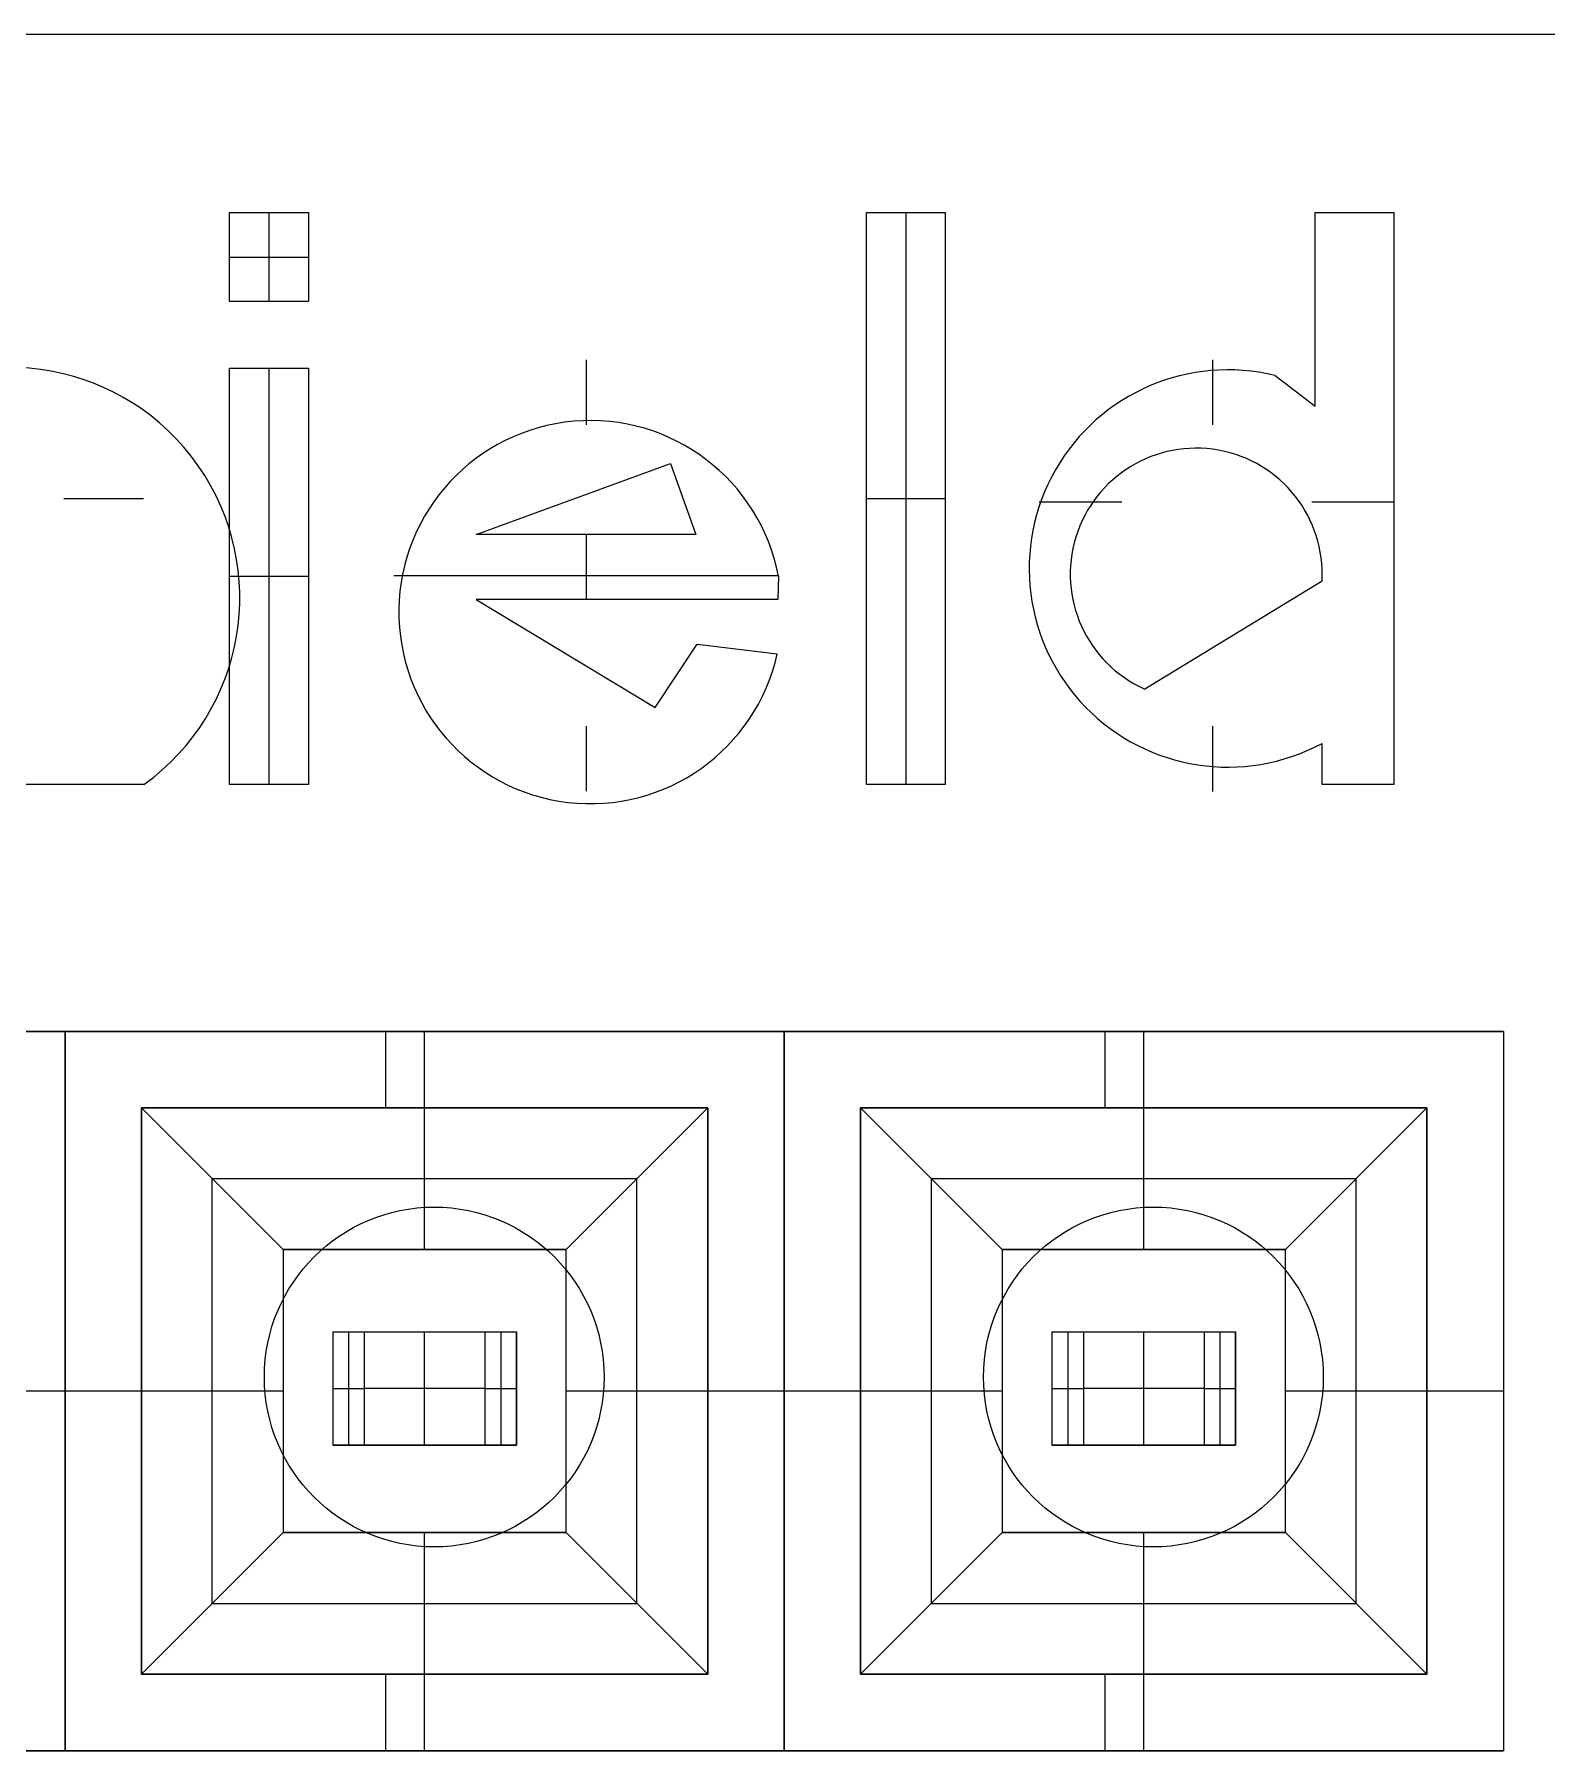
# Model space of a CAD drawing. Extents: x -0.02 to 3.17, y 0 to 2.28.
# Drawn here: x 1.9286 to 2.1389, y 2.0394 to 2.278 of the extents above; entities that cross this region are included whole.
import ezdxf

# ---------------------------------------------------------------- set-up
doc = ezdxf.new("R2010")
doc.units = 0
doc.header["$LTSCALE"] = 0.0393700787401575
for name, color, linetype in [('LCDKEYPAD_SHIELD$BOARD', 178, 'CONTINUOUS'), ('LCDKEYPAD_SHIELD$LKS_COMPO', 7, 'CONTINUOUS'), ('LCDKEYPAD_SHIELD$NOTES', 7, 'CONTINUOUS')]:
    doc.layers.add(name, color=color, linetype=linetype)

msp = doc.modelspace()

# ---------------------------------------------------------------- linework, layer by layer
at = {"layer": 'LCDKEYPAD_SHIELD$BOARD'}
for p, q in [((-0.0134802272859824, 2.278), (2.928000000000001, 2.278)), ((-0.0134802272859824, 2.278, -0.06), (2.928000000000001, 2.278, -0.06)), ((2.007836976495737, 2.091329480457947), (2.007836976495737, 2.091329480457947, -0.06)), ((2.107836976495737, 2.091329480457947), (2.107836976495737, 2.091329480457947, -0.06))]:
    msp.add_line(p, q, dxfattribs=at)
for centre, radius in [((1.984214929251643, 2.091329480456423), 0.0236220472440944), ((1.984214929251643, 2.091329480456423, -0.06), 0.0236220472440944), ((2.084214929251643, 2.091329480456423), 0.0236220472440949), ((2.084214929251643, 2.091329480456423, -0.06), 0.0236220472440949)]:
    msp.add_circle(centre, radius, dxfattribs=at)
at = {"layer": 'LCDKEYPAD_SHIELD$LKS_COMPO', "color": 0}
for p, q in [((1.932879944555115, 2.139381840327117, -0.0682529290359375), (1.832879944555115, 2.139381840327117, -0.0682529290359375)), ((1.832879944555115, 2.139381840327117, -0.1682529290359376), (1.932879944555115, 2.139381840327117, -0.1682529290359376)), ((1.932879944555115, 2.139381840327117, -0.0682529290359375), (1.932879944555115, 2.039381840327118, -0.0682529290359375)), ((2.032879944555115, 2.139381840327117, -0.0682529290359375), (1.932879944555115, 2.139381840327117, -0.0682529290359375)), ((1.932879944555115, 2.039381840327118, -0.1682529290359376), (1.932879944555115, 2.139381840327117, -0.1682529290359376)), ((1.932879944555115, 2.139381840327117, -0.1682529290359376), (2.032879944555115, 2.139381840327117, -0.1682529290359376)), ((1.932879944555115, 2.139381840327117, -0.0682529290359375), (1.932879944555115, 2.139381840327117, -0.1682529290359376)), ((1.932879944555115, 2.139381840327117, -0.0682529290359375), (1.932879944555115, 2.039381840327118, -0.0682529290359375)), ((1.932879944555115, 2.139381840327117, -0.1682529290359376), (1.932879944555115, 2.039381840327118, -0.1682529290359376)), ((1.932879944555115, 2.139381840327117, -0.1682529290359376), (1.932879944555115, 2.139381840327117, -0.0682529290359375)), ((1.977455882355886, 2.139381840327117, -0.0682529290359375), (1.977455882355885, 2.128751919067275, -0.0682529290359375)), ((1.982879944555115, 2.128751919067275, -0.1682529290359376), (1.982879944555115, 2.139381840327117, -0.1682529290359376)), ((1.982879944555115, 2.139381840327117, -0.0682529290359375), (1.982879944555115, 2.139381840327117, -0.1682529290359376)), ((2.032879944555115, 2.139381840327117, -0.0682529290359375), (2.032879944555115, 2.039381840327118, -0.0682529290359375)), ((2.132879944555115, 2.139381840327117, -0.0682529290359375), (2.032879944555115, 2.139381840327117, -0.0682529290359375)), ((2.032879944555115, 2.039381840327118, -0.1682529290359376), (2.032879944555115, 2.139381840327117, -0.1682529290359376)), ((2.032879944555115, 2.139381840327117, -0.1682529290359376), (2.132879944555115, 2.139381840327117, -0.1682529290359376)), ((2.032879944555115, 2.139381840327117, -0.0682529290359375), (2.032879944555115, 2.139381840327117, -0.1682529290359376)), ((2.032879944555115, 2.139381840327117, -0.0682529290359375), (2.032879944555115, 2.039381840327118, -0.0682529290359375)), ((2.032879944555115, 2.139381840327117, -0.1682529290359376), (2.032879944555115, 2.039381840327118, -0.1682529290359376)), ((2.032879944555115, 2.139381840327117, -0.1682529290359376), (2.032879944555115, 2.139381840327117, -0.0682529290359375)), ((2.077455882355886, 2.139381840327117, -0.0682529290359375), (2.077455882355886, 2.128751919067275, -0.0682529290359375)), ((2.082879944555115, 2.128751919067275, -0.1682529290359376), (2.082879944555115, 2.139381840327117, -0.1682529290359376)), ((2.082879944555115, 2.139381840327117, -0.0682529290359375), (2.082879944555115, 2.139381840327117, -0.1682529290359376)), ((2.132879944555115, 2.139381840327117, -0.0682529290359375), (2.132879944555115, 2.039381840327118, -0.0682529290359375)), ((2.132879944555115, 2.139381840327117, -0.1682529290359376), (2.132879944555115, 2.039381840327118, -0.1682529290359376)), ((2.132879944555115, 2.139381840327117, -0.1682529290359376), (2.132879944555115, 2.139381840327117, -0.0682529290359375)), ((2.022250023295272, 2.128751919067275, -0.0682529290359375), (1.943509865814958, 2.128751919067275, -0.0682529290359375)), ((1.943509865814958, 2.128751919067275, -0.0682529290359375), (1.943509865814958, 2.05001176158696, -0.0682529290359375)), ((1.943509865814958, 2.05001176158696, -0.1682529290359376), (1.943509865814958, 2.128751919067275, -0.1682529290359376)), ((1.943509865814958, 2.128751919067275, -0.1682529290359376), (1.963194905185036, 2.109066879697196, -0.1485678896658589)), ((1.943509865814958, 2.128751919067275, -0.1682529290359376), (2.022250023295272, 2.128751919067275, -0.1682529290359376)), ((2.022250023295272, 2.128751919067275, -0.1249458424217644), (1.943509865814958, 2.128751919067275, -0.1249458424217644)), ((1.943509865814958, 2.128751919067275, -0.1249458424217644), (1.943509865814958, 2.128751919067275, -0.0682529290359375)), ((1.943509865814958, 2.128751919067275, -0.1249458424217644), (1.943509865814958, 2.05001176158696, -0.1249458424217644)), ((1.982879944555115, 2.109066879697196, -0.1485678896658593), (1.982879944555115, 2.128751919067275, -0.168252929035938)), ((1.982879944555115, 2.109066879697196, -0.1249458424217644), (1.982879944555115, 2.128751919067275, -0.1249458424217644)), ((1.982879944555115, 2.128751919067275, -0.0682529290359375), (1.982879944555115, 2.128751919067275, -0.1249458424217645)), ((2.002564983925194, 2.109066879697196, -0.1485678896658589), (2.022250023295272, 2.128751919067275, -0.1682529290359376)), ((2.022250023295272, 2.05001176158696, -0.0682529290359375), (2.022250023295272, 2.128751919067275, -0.0682529290359375)), ((2.022250023295272, 2.128751919067275, -0.1682529290359376), (2.022250023295272, 2.05001176158696, -0.1682529290359376)), ((2.022250023295272, 2.05001176158696, -0.1249458424217644), (2.022250023295272, 2.128751919067275, -0.1249458424217644)), ((2.022250023295272, 2.128751919067275, -0.1249458424217644), (2.022250023295272, 2.128751919067275, -0.0682529290359375)), ((2.122250023295273, 2.128751919067275, -0.0682529290359375), (2.043509865814958, 2.128751919067275, -0.0682529290359375)), ((2.043509865814958, 2.128751919067275, -0.0682529290359375), (2.043509865814958, 2.05001176158696, -0.0682529290359375)), ((2.043509865814958, 2.05001176158696, -0.1682529290359376), (2.043509865814958, 2.128751919067275, -0.1682529290359376)), ((2.043509865814958, 2.128751919067275, -0.1682529290359376), (2.063194905185036, 2.109066879697196, -0.1485678896658589)), ((2.043509865814958, 2.128751919067275, -0.1682529290359376), (2.122250023295273, 2.128751919067275, -0.1682529290359376)), ((2.122250023295273, 2.128751919067275, -0.1249458424217644), (2.043509865814958, 2.128751919067275, -0.1249458424217644)), ((2.043509865814958, 2.128751919067275, -0.1249458424217644), (2.043509865814958, 2.128751919067275, -0.0682529290359375)), ((2.043509865814958, 2.128751919067275, -0.1249458424217644), (2.043509865814958, 2.05001176158696, -0.1249458424217644)), ((2.082879944555115, 2.109066879697196, -0.1485678896658593), (2.082879944555115, 2.128751919067275, -0.168252929035938)), ((2.082879944555115, 2.109066879697196, -0.1249458424217644), (2.082879944555115, 2.128751919067275, -0.1249458424217644)), ((2.082879944555115, 2.128751919067275, -0.0682529290359375), (2.082879944555115, 2.128751919067275, -0.1249458424217645)), ((2.102564983925194, 2.109066879697196, -0.1485678896658589), (2.122250023295273, 2.128751919067275, -0.1682529290359376)), ((2.122250023295273, 2.05001176158696, -0.0682529290359375), (2.122250023295273, 2.128751919067275, -0.0682529290359375)), ((2.122250023295273, 2.128751919067275, -0.1682529290359376), (2.122250023295273, 2.05001176158696, -0.1682529290359376)), ((2.122250023295273, 2.05001176158696, -0.1249458424217644), (2.122250023295273, 2.128751919067275, -0.1249458424217644)), ((2.122250023295273, 2.128751919067275, -0.1249458424217644), (2.122250023295273, 2.128751919067275, -0.0682529290359375)), ((1.953352385499997, 2.059854281272, -0.1584104093508987), (1.953352385499997, 2.118909399382236, -0.1584104093508987)), ((1.953352385499997, 2.118909399382235, -0.1584104093508987), (2.012407503610233, 2.118909399382235, -0.1584104093508987)), ((2.012407503610233, 2.059854281272, -0.1584104093508987), (2.012407503610233, 2.118909399382236, -0.1584104093508987)), ((2.053352385499998, 2.059854281272, -0.1584104093508987), (2.053352385499998, 2.118909399382236, -0.1584104093508987)), ((2.053352385499997, 2.118909399382235, -0.1584104093508987), (2.112407503610233, 2.118909399382235, -0.1584104093508987)), ((2.112407503610233, 2.059854281272, -0.1584104093508987), (2.112407503610233, 2.118909399382236, -0.1584104093508987)), ((1.963194905185036, 2.109066879697196, -0.1485678896658589), (1.963194905185036, 2.069696800957039, -0.1485678896658589)), ((1.963194905185036, 2.109066879697196, -0.1485678896658589), (2.002564983925194, 2.109066879697196, -0.1485678896658589)), ((2.002564983925194, 2.109066879697196, -0.1249458424217644), (1.963194905185036, 2.109066879697196, -0.1249458424217644)), ((1.963194905185036, 2.109066879697196, -0.1249458424217644), (1.963194905185036, 2.109066879697196, -0.1485678896658589)), ((1.963194905185036, 2.109066879697196, -0.1249458424217644), (1.963194905185036, 2.069696800957039, -0.1249458424217644)), ((2.002564983925193, 2.109066879697196, -0.1367568660438116), (1.963194905185036, 2.109066879697196, -0.1367568660438116)), ((1.963194905185036, 2.109066879697196, -0.1367568660438116), (1.963194905185036, 2.069696800957039, -0.1367568660438116)), ((1.982879944555115, 2.109066879697196, -0.1485678896658589), (1.982879944555115, 2.109066879697196, -0.1249458424217643)), ((2.002564983925194, 2.069696800957039, -0.1485678896658589), (2.002564983925194, 2.109066879697196, -0.1485678896658589)), ((2.002564983925194, 2.109066879697196, -0.1485678896658589), (2.002564983925194, 2.109066879697196, -0.1249458424217644)), ((2.002564983925194, 2.069696800957039, -0.1249458424217644), (2.002564983925194, 2.109066879697196, -0.1249458424217644)), ((2.002564983925194, 2.069696800957039, -0.1367568660438116), (2.002564983925194, 2.109066879697196, -0.1367568660438116)), ((2.063194905185036, 2.109066879697196, -0.1485678896658589), (2.063194905185036, 2.069696800957039, -0.1485678896658589)), ((2.063194905185036, 2.109066879697196, -0.1485678896658589), (2.102564983925194, 2.109066879697196, -0.1485678896658589)), ((2.102564983925194, 2.109066879697196, -0.1249458424217644), (2.063194905185036, 2.109066879697196, -0.1249458424217644)), ((2.063194905185036, 2.109066879697196, -0.1249458424217644), (2.063194905185036, 2.109066879697196, -0.1485678896658589)), ((2.063194905185036, 2.109066879697196, -0.1249458424217644), (2.063194905185036, 2.069696800957039, -0.1249458424217644)), ((2.102564983925194, 2.109066879697196, -0.1367568660438116), (2.063194905185036, 2.109066879697196, -0.1367568660438116)), ((2.063194905185036, 2.109066879697196, -0.1367568660438116), (2.063194905185036, 2.069696800957039, -0.1367568660438116)), ((2.082879944555115, 2.109066879697196, -0.1485678896658589), (2.082879944555115, 2.109066879697196, -0.1249458424217643)), ((2.102564983925194, 2.069696800957039, -0.1485678896658589), (2.102564983925194, 2.109066879697196, -0.1485678896658589)), ((2.102564983925194, 2.109066879697196, -0.1485678896658589), (2.102564983925194, 2.109066879697196, -0.1249458424217644)), ((2.102564983925194, 2.069696800957039, -0.1249458424217644), (2.102564983925194, 2.109066879697196, -0.1249458424217644)), ((2.102564983925194, 2.069696800957039, -0.1367568660438116), (2.102564983925194, 2.109066879697196, -0.1367568660438116)), ((1.932879944555115, 2.089381840327118, -0.1682529290359376), (1.922250023295272, 2.089381840327118, -0.1682529290359376)), ((1.943509865814958, 2.089381840327118, -0.1682529290359376), (1.932879944555115, 2.089381840327118, -0.1682529290359376)), ((1.932879944555115, 2.089381840327118, -0.0682529290359376), (1.932879944555115, 2.089381840327118, -0.1682529290359376)), ((1.932879944555115, 2.089381840327118, -0.0682529290359376), (1.932879944555115, 2.089381840327118, -0.1682529290359376)), ((1.963194905185037, 2.089381840327118, -0.1485678896658593), (1.943509865814958, 2.089381840327118, -0.168252929035938)), ((1.963194905185036, 2.089381840327118, -0.1249458424217644), (1.943509865814958, 2.089381840327118, -0.1249458424217644)), ((1.943509865814958, 2.089381840327118, -0.0682529290359375), (1.943509865814958, 2.089381840327118, -0.1249458424217645)), ((1.963194905185036, 2.089381840327118, -0.1249458424217643), (1.963194905185036, 2.089381840327118, -0.1485678896658589)), ((2.022250023295272, 2.089381840327118, -0.168252929035938), (2.002564983925194, 2.089381840327118, -0.1485678896658594)), ((2.002564983925194, 2.089381840327118, -0.1249458424217643), (2.002564983925194, 2.089381840327118, -0.1485678896658589)), ((2.022250023295272, 2.089381840327118, -0.1249458424217644), (2.002564983925194, 2.089381840327118, -0.1249458424217644)), ((2.032879944555115, 2.089381840327118, -0.1682529290359376), (2.022250023295272, 2.089381840327118, -0.1682529290359376)), ((2.022250023295272, 2.089381840327118, -0.0682529290359375), (2.022250023295272, 2.089381840327118, -0.1249458424217645)), ((2.043509865814958, 2.089381840327118, -0.1682529290359376), (2.032879944555115, 2.089381840327118, -0.1682529290359376)), ((2.032879944555115, 2.089381840327118, -0.0682529290359376), (2.032879944555115, 2.089381840327118, -0.1682529290359376)), ((2.032879944555115, 2.089381840327118, -0.0682529290359376), (2.032879944555115, 2.089381840327118, -0.1682529290359376)), ((2.063194905185037, 2.089381840327118, -0.1485678896658593), (2.043509865814958, 2.089381840327118, -0.168252929035938)), ((2.063194905185036, 2.089381840327118, -0.1249458424217644), (2.043509865814958, 2.089381840327118, -0.1249458424217644)), ((2.043509865814958, 2.089381840327118, -0.0682529290359375), (2.043509865814958, 2.089381840327118, -0.1249458424217645)), ((2.063194905185036, 2.089381840327118, -0.1249458424217643), (2.063194905185036, 2.089381840327118, -0.1485678896658589)), ((2.122250023295273, 2.089381840327118, -0.168252929035938), (2.102564983925194, 2.089381840327118, -0.1485678896658594)), ((2.102564983925194, 2.089381840327118, -0.1249458424217643), (2.102564983925194, 2.089381840327118, -0.1485678896658589)), ((2.122250023295273, 2.089381840327118, -0.1249458424217644), (2.102564983925194, 2.089381840327118, -0.1249458424217644)), ((2.132879944555115, 2.089381840327118, -0.1682529290359376), (2.122250023295273, 2.089381840327118, -0.1682529290359376)), ((2.122250023295273, 2.089381840327118, -0.0682529290359375), (2.122250023295273, 2.089381840327118, -0.1249458424217645)), ((2.132879944555115, 2.089381840327118, -0.0682529290359376), (2.132879944555115, 2.089381840327118, -0.1682529290359376)), ((1.943509865814958, 2.05001176158696, -0.1682529290359376), (1.963194905185036, 2.069696800957039, -0.1485678896658589)), ((1.963194905185036, 2.069696800957039, -0.1485678896658589), (2.002564983925194, 2.069696800957039, -0.1485678896658589)), ((1.963194905185036, 2.069696800957039, -0.1249458424217644), (2.002564983925194, 2.069696800957039, -0.1249458424217644)), ((1.963194905185036, 2.069696800957039, -0.1249458424217644), (1.963194905185036, 2.069696800957039, -0.1485678896658589)), ((2.002564983925193, 2.069696800957039, -0.1367568660438116), (1.963194905185036, 2.069696800957039, -0.1367568660438116)), ((1.982879944555115, 2.05001176158696, -0.168252929035938), (1.982879944555115, 2.069696800957039, -0.1485678896658594)), ((1.982879944555115, 2.05001176158696, -0.1249458424217644), (1.982879944555115, 2.069696800957039, -0.1249458424217644)), ((1.982879944555115, 2.069696800957039, -0.1249458424217643), (1.982879944555115, 2.069696800957039, -0.1485678896658589)), ((2.022250023295272, 2.05001176158696, -0.1682529290359376), (2.002564983925194, 2.069696800957039, -0.1485678896658589)), ((2.002564983925194, 2.069696800957039, -0.1485678896658589), (2.002564983925194, 2.069696800957039, -0.1249458424217644)), ((2.043509865814958, 2.05001176158696, -0.1682529290359376), (2.063194905185036, 2.069696800957039, -0.1485678896658589)), ((2.063194905185036, 2.069696800957039, -0.1485678896658589), (2.102564983925194, 2.069696800957039, -0.1485678896658589)), ((2.063194905185036, 2.069696800957039, -0.1249458424217644), (2.102564983925194, 2.069696800957039, -0.1249458424217644)), ((2.063194905185036, 2.069696800957039, -0.1249458424217644), (2.063194905185036, 2.069696800957039, -0.1485678896658589)), ((2.102564983925194, 2.069696800957039, -0.1367568660438116), (2.063194905185036, 2.069696800957039, -0.1367568660438116)), ((2.082879944555115, 2.05001176158696, -0.168252929035938), (2.082879944555115, 2.069696800957039, -0.1485678896658594)), ((2.082879944555115, 2.05001176158696, -0.1249458424217644), (2.082879944555115, 2.069696800957039, -0.1249458424217644)), ((2.082879944555115, 2.069696800957039, -0.1249458424217643), (2.082879944555115, 2.069696800957039, -0.1485678896658589)), ((2.122250023295273, 2.05001176158696, -0.1682529290359376), (2.102564983925194, 2.069696800957039, -0.1485678896658589)), ((2.102564983925194, 2.069696800957039, -0.1485678896658589), (2.102564983925194, 2.069696800957039, -0.1249458424217644)), ((1.953352385499997, 2.059854281272, -0.1584104093508987), (2.012407503610233, 2.059854281272, -0.1584104093508987)), ((2.053352385499997, 2.059854281272, -0.1584104093508987), (2.112407503610233, 2.059854281272, -0.1584104093508987)), ((1.943509865814958, 2.05001176158696, -0.0682529290359375), (2.022250023295272, 2.05001176158696, -0.0682529290359375)), ((2.022250023295272, 2.05001176158696, -0.1682529290359376), (1.943509865814958, 2.05001176158696, -0.1682529290359376)), ((1.943509865814958, 2.05001176158696, -0.1249458424217644), (2.022250023295272, 2.05001176158696, -0.1249458424217644)), ((1.943509865814958, 2.05001176158696, -0.0682529290359375), (1.943509865814958, 2.05001176158696, -0.1249458424217644)), ((1.977455882355886, 2.050011761586961, -0.0682529290359375), (1.977455882355885, 2.039381840327118, -0.0682529290359375)), ((1.982879944555115, 2.039381840327118, -0.1682529290359376), (1.982879944555115, 2.05001176158696, -0.1682529290359376)), ((1.982879944555115, 2.05001176158696, -0.1249458424217644), (1.982879944555115, 2.05001176158696, -0.0682529290359375)), ((2.022250023295272, 2.05001176158696, -0.1249458424217644), (2.022250023295272, 2.05001176158696, -0.0682529290359375)), ((2.043509865814958, 2.05001176158696, -0.0682529290359375), (2.122250023295273, 2.05001176158696, -0.0682529290359375)), ((2.122250023295273, 2.05001176158696, -0.1682529290359376), (2.043509865814958, 2.05001176158696, -0.1682529290359376)), ((2.043509865814958, 2.05001176158696, -0.1249458424217644), (2.122250023295273, 2.05001176158696, -0.1249458424217644)), ((2.043509865814958, 2.05001176158696, -0.0682529290359375), (2.043509865814958, 2.05001176158696, -0.1249458424217644)), ((2.077455882355886, 2.050011761586961, -0.0682529290359375), (2.077455882355886, 2.039381840327118, -0.0682529290359375)), ((2.082879944555115, 2.039381840327118, -0.1682529290359376), (2.082879944555115, 2.05001176158696, -0.1682529290359376)), ((2.082879944555115, 2.05001176158696, -0.1249458424217644), (2.082879944555115, 2.05001176158696, -0.0682529290359375)), ((2.122250023295273, 2.05001176158696, -0.1249458424217644), (2.122250023295273, 2.05001176158696, -0.0682529290359375)), ((1.832879944555115, 2.039381840327118, -0.0682529290359375), (1.932879944555115, 2.039381840327118, -0.0682529290359375)), ((1.932879944555115, 2.039381840327118, -0.1682529290359376), (1.832879944555115, 2.039381840327118, -0.1682529290359376)), ((1.932879944555115, 2.039381840327118, -0.0682529290359375), (2.032879944555115, 2.039381840327118, -0.0682529290359375)), ((2.032879944555115, 2.039381840327118, -0.1682529290359376), (1.932879944555115, 2.039381840327118, -0.1682529290359376)), ((1.932879944555115, 2.039381840327118, -0.0682529290359375), (1.932879944555115, 2.039381840327118, -0.1682529290359376)), ((1.932879944555115, 2.039381840327118, -0.0682529290359375), (1.932879944555115, 2.039381840327118, -0.1682529290359376)), ((1.982879944555115, 2.039381840327118, -0.1682529290359376), (1.982879944555115, 2.039381840327118, -0.0682529290359375)), ((2.032879944555115, 2.039381840327118, -0.0682529290359375), (2.132879944555115, 2.039381840327118, -0.0682529290359375)), ((2.132879944555115, 2.039381840327118, -0.1682529290359376), (2.032879944555115, 2.039381840327118, -0.1682529290359376)), ((2.032879944555115, 2.039381840327118, -0.0682529290359375), (2.032879944555115, 2.039381840327118, -0.1682529290359376)), ((2.032879944555115, 2.039381840327118, -0.0682529290359375), (2.032879944555115, 2.039381840327118, -0.1682529290359376)), ((2.082879944555115, 2.039381840327118, -0.1682529290359376), (2.082879944555115, 2.039381840327118, -0.0682529290359375)), ((2.132879944555115, 2.039381840327118, -0.0682529290359375), (2.132879944555115, 2.039381840327118, -0.1682529290359376))]:
    msp.add_line(p, q, dxfattribs=at)
at = {"layer": 'LCDKEYPAD_SHIELD$LKS_COMPO', "color": 9}
for p, q in [((1.970105549793787, 2.097605814016692, 0.055480382902551), (1.970105549793787, 2.081857782520629, 0.055480382902551)), ((1.970105549793787, 2.097605814016692, 0.055480382902551), (1.970105549793787, 2.097605814016692, -0.3602546452864088)), ((1.970105549793787, 2.097605814016692, -0.3602546452864088), (1.970105549793787, 2.081857782520629, -0.3602546452864088)), ((1.970105549793787, 2.097605814016692, -0.3602546452864088), (1.974494117783462, 2.097605814016692, -0.3912844250989298)), ((1.970105549793787, 2.097605814016692, 0.055480382902551), (1.995654339316444, 2.097605814016692, 0.055480382902551)), ((1.970105549793787, 2.097605814016692, -0.1523871311919291), (1.970105549793787, 2.081857782520629, -0.1523871311919291)), ((1.970105549793786, 2.097605814016692, -0.0281504131165057), (1.995654339316444, 2.097605814016692, -0.0281504131165057)), ((1.972299833788624, 2.097605814016692, -0.3757695351926694), (1.972299833788624, 2.081857782520629, -0.3757695351926694)), ((1.974494117783462, 2.097605814016692, -0.3912844250989298), (1.974494117783462, 2.081857782520629, -0.3912844250989298)), ((1.974494117783462, 2.097605814016692, -0.3912844250989298), (1.991265771326769, 2.097605814016692, -0.3912844250989298)), ((1.982879944555116, 2.081857782520629, -0.3912844250989298), (1.982879944555116, 2.097605814016692, -0.3912844250989298)), ((1.982879944555115, 2.097605814016692, 0.0554803829025509), (1.982879944555115, 2.097605814016692, -0.3912844250989297)), ((1.991265771326769, 2.097605814016692, -0.3912844250989298), (1.991265771326769, 2.081857782520629, -0.3912844250989298)), ((1.991265771326769, 2.097605814016692, -0.3912844250989298), (1.995654339316444, 2.097605814016692, -0.3602546452864088)), ((1.993460055321606, 2.097605814016692, -0.3757695351926694), (1.993460055321606, 2.081857782520629, -0.3757695351926694)), ((1.995654339316444, 2.097605814016692, -0.3602546452864088), (1.995654339316444, 2.081857782520629, -0.3602546452864088)), ((1.995654339316444, 2.097605814016692, -0.3602546452864088), (1.995654339316444, 2.097605814016692, 0.055480382902551)), ((1.995654339316444, 2.097605814016692, 0.055480382902551), (1.995654339316444, 2.081857782520629, 0.055480382902551)), ((1.995654339316444, 2.081857782520629, -0.1523871311919291), (1.995654339316444, 2.097605814016692, -0.1523871311919291)), ((2.070105549793787, 2.097605814016692, 0.055480382902551), (2.070105549793787, 2.081857782520629, 0.055480382902551)), ((2.070105549793787, 2.097605814016692, 0.055480382902551), (2.070105549793787, 2.097605814016692, -0.3602546452864088)), ((2.070105549793787, 2.097605814016692, -0.3602546452864088), (2.070105549793787, 2.081857782520629, -0.3602546452864088)), ((2.070105549793787, 2.097605814016692, -0.3602546452864088), (2.074494117783462, 2.097605814016692, -0.3912844250989298)), ((2.070105549793787, 2.097605814016692, 0.055480382902551), (2.095654339316444, 2.097605814016692, 0.055480382902551)), ((2.070105549793787, 2.097605814016692, -0.1523871311919291), (2.070105549793787, 2.081857782520629, -0.1523871311919291)), ((2.070105549793786, 2.097605814016692, -0.0281504131165057), (2.095654339316444, 2.097605814016692, -0.0281504131165057)), ((2.072299833788624, 2.097605814016692, -0.3757695351926694), (2.072299833788624, 2.081857782520629, -0.3757695351926694)), ((2.074494117783462, 2.097605814016692, -0.3912844250989298), (2.074494117783462, 2.081857782520629, -0.3912844250989298)), ((2.074494117783462, 2.097605814016692, -0.3912844250989298), (2.091265771326769, 2.097605814016692, -0.3912844250989298)), ((2.082879944555116, 2.081857782520629, -0.3912844250989298), (2.082879944555116, 2.097605814016692, -0.3912844250989298)), ((2.082879944555115, 2.097605814016692, 0.0554803829025509), (2.082879944555115, 2.097605814016692, -0.3912844250989297)), ((2.091265771326769, 2.097605814016692, -0.3912844250989298), (2.091265771326769, 2.081857782520629, -0.3912844250989298)), ((2.091265771326769, 2.097605814016692, -0.3912844250989298), (2.095654339316444, 2.097605814016692, -0.3602546452864088)), ((2.093460055321606, 2.097605814016692, -0.3757695351926694), (2.093460055321606, 2.081857782520629, -0.3757695351926694)), ((2.095654339316444, 2.097605814016692, -0.3602546452864088), (2.095654339316444, 2.081857782520629, -0.3602546452864088)), ((2.095654339316444, 2.097605814016692, -0.3602546452864088), (2.095654339316444, 2.097605814016692, 0.055480382902551)), ((2.095654339316444, 2.097605814016692, 0.055480382902551), (2.095654339316444, 2.081857782520629, 0.055480382902551)), ((2.095654339316444, 2.081857782520629, -0.1523871311919291), (2.095654339316444, 2.097605814016692, -0.1523871311919291)), ((1.970105549793787, 2.089731798268661, -0.360254645286409), (1.970105549793787, 2.089731798268661, 0.0554803829025508)), ((1.970105549793787, 2.089731798268661, -0.3602546452864089), (1.974494117783462, 2.089731798268661, -0.3912844250989297)), ((1.991265771326769, 2.089731798268661, -0.3912844250989298), (1.974494117783462, 2.089731798268661, -0.3912844250989298)), ((1.991265771326769, 2.089731798268661, -0.3912844250989297), (1.995654339316444, 2.089731798268661, -0.3602546452864088)), ((1.995654339316444, 2.089731798268661, -0.360254645286409), (1.995654339316444, 2.089731798268661, 0.0554803829025508)), ((2.070105549793787, 2.089731798268661, -0.360254645286409), (2.070105549793787, 2.089731798268661, 0.0554803829025508)), ((2.070105549793787, 2.089731798268661, -0.3602546452864089), (2.074494117783462, 2.089731798268661, -0.3912844250989297)), ((2.091265771326769, 2.089731798268661, -0.3912844250989298), (2.074494117783462, 2.089731798268661, -0.3912844250989298)), ((2.091265771326769, 2.089731798268661, -0.3912844250989297), (2.095654339316444, 2.089731798268661, -0.3602546452864088)), ((2.095654339316444, 2.089731798268661, -0.360254645286409), (2.095654339316444, 2.089731798268661, 0.0554803829025508)), ((1.970105549793787, 2.081857782520629, -0.3602546452864088), (1.970105549793787, 2.081857782520629, 0.055480382902551)), ((1.974494117783462, 2.081857782520629, -0.3912844250989298), (1.970105549793787, 2.081857782520629, -0.3602546452864088)), ((1.970105549793787, 2.081857782520629, 0.055480382902551), (1.995654339316444, 2.081857782520629, 0.055480382902551)), ((1.970105549793786, 2.081857782520629, -0.0281504131165057), (1.995654339316444, 2.081857782520629, -0.0281504131165057)), ((1.991265771326769, 2.081857782520629, -0.3912844250989298), (1.974494117783462, 2.081857782520629, -0.3912844250989298)), ((1.982879944555115, 2.081857782520629, 0.055480382902551), (1.982879944555115, 2.081857782520629, -0.3912844250989297)), ((1.995654339316444, 2.081857782520629, -0.3602546452864088), (1.991265771326769, 2.081857782520629, -0.3912844250989298)), ((1.995654339316444, 2.081857782520629, 0.055480382902551), (1.995654339316444, 2.081857782520629, -0.3602546452864088)), ((2.070105549793787, 2.081857782520629, -0.3602546452864088), (2.070105549793787, 2.081857782520629, 0.055480382902551)), ((2.074494117783462, 2.081857782520629, -0.3912844250989298), (2.070105549793787, 2.081857782520629, -0.3602546452864088)), ((2.070105549793787, 2.081857782520629, 0.055480382902551), (2.095654339316444, 2.081857782520629, 0.055480382902551)), ((2.070105549793786, 2.081857782520629, -0.0281504131165057), (2.095654339316444, 2.081857782520629, -0.0281504131165057)), ((2.091265771326769, 2.081857782520629, -0.3912844250989298), (2.074494117783462, 2.081857782520629, -0.3912844250989298)), ((2.082879944555115, 2.081857782520629, 0.055480382902551), (2.082879944555115, 2.081857782520629, -0.3912844250989297)), ((2.095654339316444, 2.081857782520629, -0.3602546452864088), (2.091265771326769, 2.081857782520629, -0.3912844250989298)), ((2.095654339316444, 2.081857782520629, 0.055480382902551), (2.095654339316444, 2.081857782520629, -0.3602546452864088))]:
    msp.add_line(p, q, dxfattribs=at)
at = {"layer": 'LCDKEYPAD_SHIELD$NOTES'}
for p, q in [((1.955760430574695, 2.253231700680272), (1.966712811527076, 2.253231700680272)), ((1.955760430574695, 2.24085074829932), (1.955760430574695, 2.253231700680272)), ((1.961236621050886, 2.253231700680272), (1.961236621050886, 2.24085074829932)), ((1.966712811527076, 2.253231700680272), (1.966712811527076, 2.24085074829932)), ((2.044331859146124, 2.253231700680272), (2.055284240098505, 2.253231700680272)), ((2.044331859146124, 2.173707891156463), (2.044331859146124, 2.253231700680272)), ((2.049808049622314, 2.253231700680272), (2.049808049622314, 2.173707891156463)), ((2.055284240098505, 2.253231700680272), (2.055284240098505, 2.173707891156463)), ((2.106712811527076, 2.253231700680272), (2.117665192479457, 2.253231700680272)), ((2.106712811527076, 2.226312061229161), (2.106712811527076, 2.253231700680272)), ((2.117665192479457, 2.253231700680272), (2.117665192479457, 2.173707891156463)), ((1.955760430574695, 2.247041224489796), (1.966712811527076, 2.247041224489796)), ((1.966712811527076, 2.24085074829932), (1.955760430574695, 2.24085074829932)), ((1.955760430574695, 2.23158735941588), (1.966712811527076, 2.23158735941588)), ((1.955760430574695, 2.173707891156463), (1.955760430574695, 2.23158735941588)), ((1.961236621050886, 2.231587359415881), (1.961236621050886, 2.173707891156463)), ((1.966712811527076, 2.23158735941588), (1.966712811527076, 2.173707891156463)), ((2.005347485111166, 2.232754103382836), (2.005347485111166, 2.223706213381593)), ((2.092427097241362, 2.232747021354812), (2.092427097241362, 2.223701962736918)), ((2.101169659376462, 2.230553131976526), (2.106712811527076, 2.226312061229161)), ((1.990046144860409, 2.208469795918367), (2.017077400423595, 2.218320991390071)), ((2.017077400423595, 2.218320991390071), (2.020574419464674, 2.208469795918367)), ((1.932708287625361, 2.213469795918368), (1.943766805442797, 2.213469795918368)), ((2.044331859146124, 2.213469795918368), (2.055284240098505, 2.213469795918368)), ((2.068338443670247, 2.212993605442177), (2.079815387591185, 2.212993605442177)), ((2.106230978239741, 2.212993605442177), (2.117665192479457, 2.212993605442177)), ((2.020574419464674, 2.208469795918367), (1.990046144860409, 2.208469795918367)), ((2.005347485111166, 2.208469795918368), (2.005347485111166, 2.199422176870748)), ((1.955760430574695, 2.202647625286172), (1.966712811527076, 2.202647625286172)), ((1.978619402426829, 2.202755510204082), (2.032077336529941, 2.202755510204082)), ((2.032077396790494, 2.202673670983309), (2.031973228534346, 2.199422176870748)), ((2.107665192479457, 2.201959381635923), (2.08302233715315, 2.186959385269023)), ((1.990046144860409, 2.199422176870748), (2.014956861416811, 2.184399858734674)), ((2.031973228534346, 2.199422176870748), (1.990046144860409, 2.199422176870748)), ((2.014956861416811, 2.184399858734674), (2.02078275597697, 2.193231700680272)), ((2.02078275597697, 2.193231700680272), (2.031913711082748, 2.191877535148949)), ((2.005347485111166, 2.181831043351873), (2.005347485111166, 2.172764411235563)), ((2.092427097241362, 2.181830349093013), (2.092427097241362, 2.172755573582922)), ((2.107665192479457, 2.173707891156463), (2.107665192479457, 2.179422176870748)), ((1.932903287717552, 2.173707891156463), (1.907189002003267, 2.173707891156463)), ((1.943855668669933, 2.173707891156463), (1.932903287717552, 2.173707891156463)), ((1.966712811527076, 2.173707891156463), (1.955760430574695, 2.173707891156463)), ((2.055284240098505, 2.173707891156463), (2.044331859146124, 2.173707891156463)), ((2.117665192479457, 2.173707891156463), (2.107665192479457, 2.173707891156463))]:
    msp.add_line(p, q, dxfattribs=at)
for centre, radius, start, end in [((1.925173979826478, 2.199688312488935), 0.0319998092284388, 305.7187022213002, 124.1965730317349), ((2.094567269106769, 2.203736318132942), 0.0276176223088574, 76.16867299596517, 298.3111556357935), ((2.005921409242696, 2.197670926438635), 0.0266301171153973, 10.82794604826635, 347.4348061350694), ((2.090177674325654, 2.202946533545697), 0.0175153578345569, 356.7691426065138, 245.888234553804)]:
    msp.add_arc(centre, radius, start, end, dxfattribs=at)

doc.saveas('drawing.dxf')
